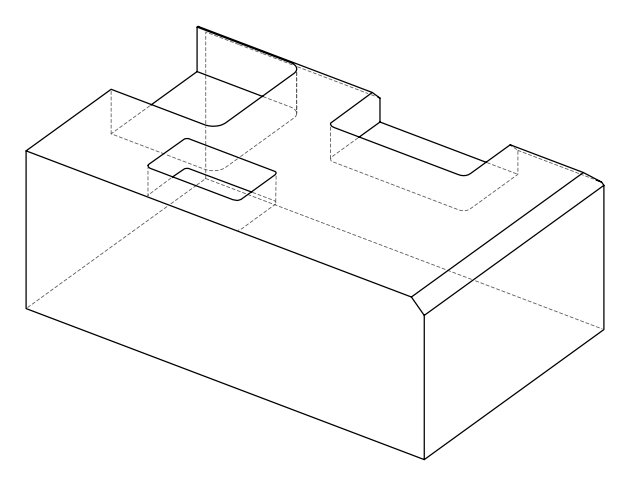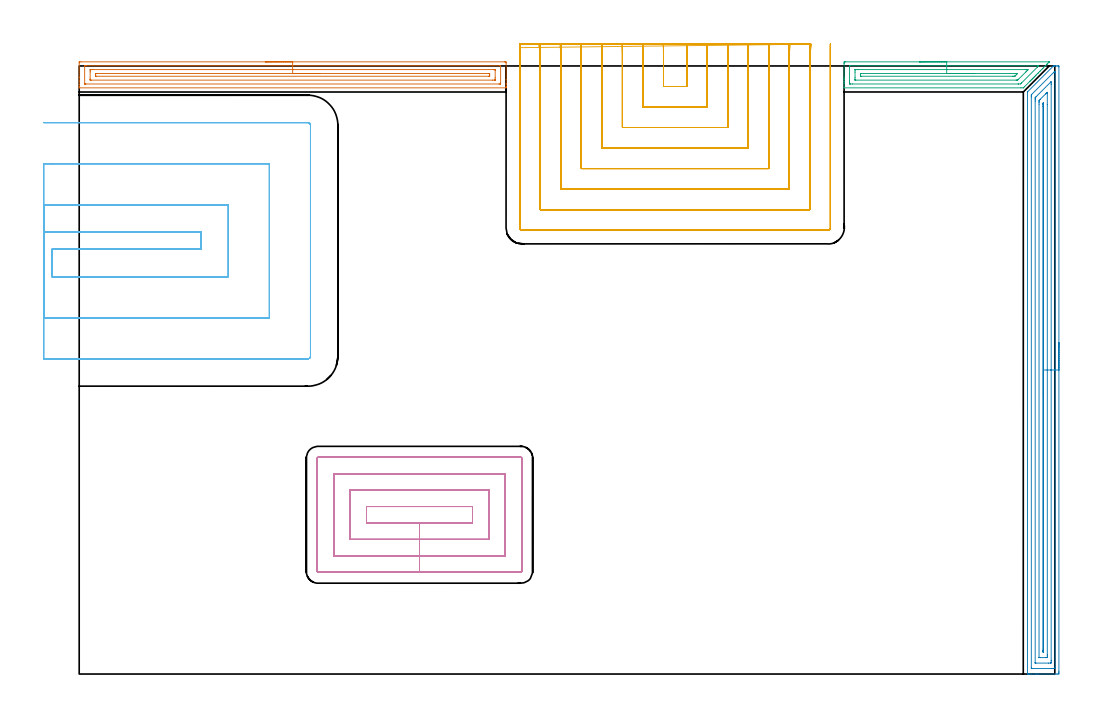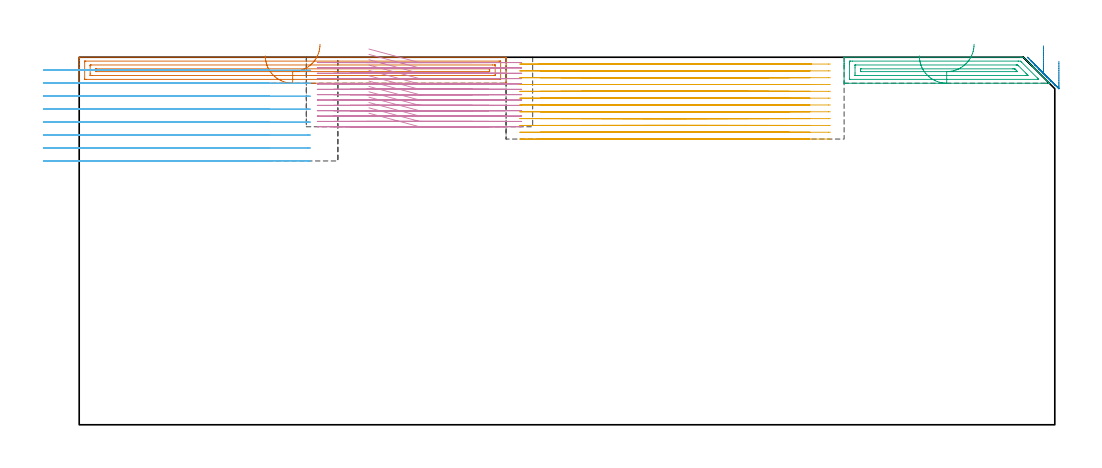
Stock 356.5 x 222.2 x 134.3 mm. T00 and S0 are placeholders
(PLAN: 6 operations, 3 tool changes, 100.8 min)
(1 AREA_MILL | FG_CHAMFER_SURFACE | UGT0205_001 | 5.19 min | 7296 mm3)
(2 AREA_MILL_1 | FG_CHAMFER_SURFACE_1 | UGT0205_001 | 8.9 min | 14692 mm3)
(3 AREA_MILL_2 | FG_CHAMFER_SURFACE_2 | UGT0205_001 | 2.45 min | 3356 mm3)
(4 MILL_RECTANGULAR_POCKET | POCKET_RECTANGULAR_STRAIGHT | NXT0201_009 | Follow Part, ap 2, ae 75% | 18.3 min | 104630 mm3)
(5 MILL_SLOT | SLOT_PARTIAL_RECTANGULAR | NXT0201_013 | Follow Part, ap 2.5, ae 75% | 49.46 min | 239103 mm3)
(6 MILL_SLOT_1 | SLOT_PARTIAL_RECTANGULAR_1 | UGT0201_094 | Follow Part, ap 5, ae 75% | 16.54 min | 378825 mm3)
(TOOL UGT0205_001 | Chamfer Mill 20 x 3 x 45 deg. | D20 FL50 Z2)
(TOOL NXT0201_009 | ENDMILL 8mm [2P460-0800-NA 1630] | D8 FL26 Z6)
(TOOL NXT0201_013 | ENDMILL 10mm | D10 FL30 Z4)
(TOOL UGT0201_094 | End mill 20 mm | D20 FL38 Z4)
(OP 1 AREA_MILL)
G17 G21 G94 G90
T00 M6
G54
G17 G0 G90 X68. Y223.7 S1061 M3
G43 Z144.3 H0
Z134.8
G94 G1 X68.038 Z133.928 F250.
X68.152 Z133.064
X68.341 Z132.212
X68.603 Z131.38
X68.937 Z130.574
X69.34 Z129.8
X69.809 Z129.064
X70.34 Z128.372
X70.929 Z127.729
X71.572 Z127.14
X72.264 Z126.608
X73. Z126.14
X73.774 Z125.737
X74.58 Z125.403
X75.412 Z125.141
X76.264 Z124.952
X77.128 Z124.838
X78. Z124.8
X155.367 Y223.699 Z124.801
X155.743 Y223.697 Z124.802
X155.99 Y223.693 Z124.805
X156. Y223.329 Z125.169
Y217.199 Z131.296
Y215.811 Z132.685
Y215.447 Z133.048
Y214.72 Z133.78
Y214.508 Z133.991
X155.997 Y214.352 Z134.141
X155.99 Y214.202 Z134.289
X155.814 Y214.2 Z134.3
X0.186
X0.01 Y214.202 Z134.289
X0.003 Y214.352 Z134.141
X0. Y214.509 Z133.991
Y214.72 Z133.78
Y215.447 Z133.048
Y216.687 Z131.81
Y218.074 Z130.421
Y223.329 Z125.169
X0.003 Y223.588 Z124.91
X0.01 Y223.692 Z124.806
X0.117 Y223.699 Z124.799
X0.633 Y223.7 Z124.8
X78.
Y222.286 Z126.214
X153.578
X153.75 Y222.285 Z126.215
X153.938 Y222.281 Z126.219
X153.979 Y222.279 Z126.221
X153.99 Y222.258 Z126.242
X153.994 Y222.223 Z126.277
X153.999 Y222.041 Z126.459
X154. Y215.91 Z132.59
X153.998 Y215.772 Z132.728
X153.994 Y215.663 Z132.837
X153.99 Y215.63 Z132.87
X153.98 Y215.621 Z132.879
X153.94 Y215.619 Z132.881
X153.578 Y215.615 Z132.885
X153.407 Y215.614 Z132.886
X2.422
X2.25 Y215.615 Z132.885
X2.062 Y215.619 Z132.881
X2.021 Y215.621 Z132.879
X2.01 Y215.642 Z132.858
X2.006 Y215.677 Z132.823
X2.001 Y215.859 Z132.641
X2. Y221.99 Z126.51
X2.002 Y222.128 Z126.372
X2.006 Y222.238 Z126.262
X2.01 Y222.27 Z126.23
X2.02 Y222.279 Z126.221
X2.06 Y222.281 Z126.219
X2.422 Y222.285 Z126.215
X2.593 Y222.286 Z126.214
X78.
Y220.872 Z127.628
X151.617 Y220.871 Z127.629
X151.789 Y220.869 Z127.631
X151.961 Y220.865 Z127.635
X151.991 Y220.857 Z127.643
X151.995 Y220.825 Z127.675
X151.998 Y220.77 Z127.73
X152. Y220.701 Z127.799
Y220.495 Z128.005
Y217.868 Z130.632
X151.998 Y217.199 Z131.301
X151.995 Y217.096 Z131.404
X151.99 Y217.046 Z131.454
X151.982 Y217.035 Z131.465
X151.959 Y217.032 Z131.468
X151.789 Y217.03 Z131.47
X151.069 Y217.028 Z131.472
X4.384 Y217.029 Z131.471
X4.211 Y217.031 Z131.469
X4.039 Y217.035 Z131.465
X4.009 Y217.043 Z131.457
X4.005 Y217.075 Z131.425
X4.002 Y217.13 Z131.37
X4. Y217.199 Z131.301
Y217.405 Z131.095
Y220.032 Z128.468
X4.002 Y220.701 Z127.799
X4.005 Y220.804 Z127.696
X4.01 Y220.854 Z127.646
X4.018 Y220.865 Z127.635
X4.041 Y220.868 Z127.632
X4.211 Y220.87 Z127.63
X4.931 Y220.872 Z127.628
X78.
Y219.457 Z129.043
X149.847
X149.904 Y219.456 Z129.044
X149.964 Y219.453 Z129.047
X149.982 Y219.451 Z129.049
X149.99 Y219.44 Z129.06
X149.993 Y219.387 Z129.113
X150. Y218.951 Z129.549
X149.996 Y218.512 Z129.988
X149.993 Y218.459 Z130.041
X149.99 Y218.451 Z130.049
X149.977 Y218.448 Z130.052
X149.935 Y218.445 Z130.055
X149.797 Y218.443 Z130.057
X149.624
X6.153
X6.096 Y218.444 Z130.056
X6.036 Y218.447 Z130.053
X6.018 Y218.449 Z130.051
X6.01 Y218.46 Z130.04
X6.008 Y218.513 Z129.987
X6. Y218.949 Z129.551
X6.004 Y219.388 Z129.112
X6.007 Y219.441 Z129.059
X6.01 Y219.45 Z129.051
X6.023 Y219.452 Z129.048
X6.065 Y219.455 Z129.045
X6.203 Y219.457 Z129.043
X6.376
X78.
X78.872 Z129.081
X79.737 Z129.195
X80.588 Z129.383
X81.42 Z129.646
X82.226 Z129.98
X83. Z130.382
X83.736 Z130.851
X84.428 Z131.382
X85.071 Z131.972
X85.66 Z132.615
X86.192 Z133.307
X86.66 Z134.043
X87.063 Z134.816
X87.397 Z135.622
X87.659 Z136.454
X87.848 Z137.306
X87.962 Z138.171
X88. Z139.043
G0 Z144.3
M5
M2
(OP 2 AREA_MILL_1)
G17 G21 G94 G90
T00 M6
G54
G17 G0 G90 X358. Y121.1 S1061 M3
G43 Z144.3 H0
Z132.8
G94 G1 Y121.062 Z131.928 F250.
Y120.948 Z131.063
Y120.759 Z130.212
Y120.497 Z129.38
Y120.163 Z128.574
Y119.76 Z127.8
Y119.292 Z127.064
Y118.76 Z126.372
Y118.171 Z125.729
Y117.528 Z125.14
Y116.836 Z124.608
Y116.1 Z124.14
Y115.326 Z123.737
Y114.52 Z123.403
Y113.688 Z123.141
Y112.836 Z122.952
Y111.972 Z122.838
Y111.1 Z122.8
Y1.016
X357.999 Y0.588 Z122.801
X357.995 Y0.13 Z122.803
X357.991 Y0.009 Z122.806
X357.542 Y0.005 Z123.255
X356.96 Y0. Z123.837
X350.486 Z130.308
X349.886 Z130.911
X349.604 Z131.193
X347.84 Z132.955
X347.276 Z133.523
X346.958 Z133.841
X346.792 Y0.001 Z134.007
X346.506 Y0.01 Z134.293
X346.5 Y0.143 Z134.3
Y212.699
X355.883 Y222.084 Z124.915
X355.934 Y222.136 Z124.86
X355.998 Y222.19 Z124.793
X356.057 Y222.199 Z124.735
X356.255 Y222.2 Z124.542
X356.342 Z124.456
X356.501 Z124.298
X356.977 Z123.822
X357.542 Z123.254
X357.823 Z122.973
X357.991 Y222.198 Z122.805
X357.996 Y222.057 Z122.804
X358. Y221.826 Z122.8
Y111.1
X356.586 Z124.214
Y2.371
X356.584 Y2.167 Z124.216
X356.582 Y2.065 Z124.218
X356.579 Y2.022 Z124.221
X356.511 Y2.01 Z124.289
X356.143 Y2.002 Z124.657
X355.778 Y2.001 Z125.022
X355.263 Y2. Z125.537
X348.206 Y2.001 Z132.594
X348.012 Y2.006 Z132.788
X347.921 Y2.01 Z132.879
X347.915 Y2.295 Z132.885
Y2.371
X347.914 Y210.917 Z132.886
X347.915 Y211.325 Z132.885
X347.918 Y211.529 Z132.882
X347.921 Y211.63 Z132.879
X347.93 Y211.668 Z132.87
X347.952 Y211.695 Z132.848
X348.059 Y211.808 Z132.741
X356.236 Y219.984 Z124.564
X356.374 Y220.118 Z124.426
X356.424 Y220.162 Z124.376
X356.47 Y220.19 Z124.33
X356.527 Y220.197 Z124.273
X356.548 Y220.198 Z124.252
X356.569 Y220.195 Z124.231
X356.578 Y220.191 Z124.222
X356.58 Y220.167 Z124.22
X356.585 Y219.904 Z124.215
X356.586 Y219.829 Z124.214
Y111.1
X355.172 Z125.628
X355.171 Y5.044 Z125.629
Y4.767
X355.166 Y4.153 Z125.634
X355.165 Y4.023 Z125.635
X355.04 Y4.008 Z125.76
X354.896 Y4.004 Z125.904
X354.165 Y4. Z126.635
X349.604 Y4.001 Z131.196
X349.453 Y4.005 Z131.347
X349.353 Y4.01 Z131.447
X349.334 Y4.016 Z131.466
X349.332 Y4.028 Z131.468
X349.33 Y4.06 Z131.47
X349.329 Y4.153 Z131.471
X349.328 Y209.413 Z131.472
X349.329 Y210.026 Z131.471
X349.331 Y210.302 Z131.469
X349.335 Y210.582 Z131.465
X349.345 Y210.634 Z131.455
X349.369 Y210.662 Z131.431
X349.431 Y210.728 Z131.369
X349.604 Y210.905 Z131.196
X354.965 Y216.264 Z125.835
X355.054 Y216.343 Z125.746
X355.165 Y216.421 Z125.635
X355.169 Y216.264 Z125.631
X355.17 Y216.134 Z125.63
X355.171 Y215.986 Z125.629
X355.172 Y215.373 Z125.628
Y111.1
X353.757 Z127.043
Y7.087
X353.756 Y6.827 Z127.044
X353.751 Y6.202 Z127.049
X353.739 Y6.01 Z127.061
X353.068 Y6. Z127.732
X351.304 Z129.496
X350.945 Y6.004 Z129.855
X350.766 Y6.008 Z130.034
X350.749 Y6.01 Z130.051
X350.747 Y6.022 Z130.053
X350.744 Y6.055 Z130.056
X350.743 Y6.102 Z130.057
Y208.243
X350.744 Y208.874 Z130.056
X350.746 Y209.135 Z130.054
X350.75 Y209.45 Z130.05
X350.758 Y209.597 Z130.042
X350.833 Y209.675 Z129.967
X351.175 Y210.026 Z129.625
X353.132 Y211.983 Z127.668
X353.491 Y212.336 Z127.309
X353.602 Y212.441 Z127.198
X353.751 Y212.577 Z127.049
X353.753 Y212.374 Z127.047
X353.756 Y212.068 Z127.044
X353.757 Y208.049 Z127.043
Y111.1
X352.343 Z128.457
Y8.421
X352.342 Y8.233 Z128.458
X352.339 Y8.107 Z128.461
X352.336 Y8.015 Z128.464
X352.324 Y8.01 Z128.476
X352.25 Y8.009 Z128.55
X352.171 Y8.01 Z128.629
X352.162 Y8.327 Z128.638
X352.158 Y8.515 Z128.642
X352.157 Y8.609 Z128.643
Y8.703
Y207.446
X352.158 Y208.243 Z128.642
X352.159 Y208.335 Z128.641
X352.164 Y208.431 Z128.636
X352.176 Y208.565 Z128.624
X352.25 Y208.645 Z128.55
X352.32 Y208.713 Z128.48
X352.335 Y208.726 Z128.465
X352.338 Y208.651 Z128.462
X352.341 Y208.526 Z128.459
X352.343 Y208.338 Z128.457
Y208.243
Y111.1
Y110.228 Z128.495
Y109.364 Z128.609
Y108.512 Z128.798
Y107.68 Z129.06
Y106.874 Z129.394
Y106.1 Z129.797
Y105.364 Z130.265
Y104.672 Z130.796
Y104.029 Z131.386
Y103.44 Z132.029
Y102.908 Z132.721
Y102.44 Z133.457
Y102.037 Z134.231
Y101.703 Z135.037
Y101.441 Z135.869
Y101.252 Z136.72
Y101.138 Z137.585
Y101.1 Z138.457
G0 Z144.3
M5
M2
(OP 3 AREA_MILL_2)
G17 G21 G94 G90
T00 M6
G54
G17 G0 G90 X307. Y223.7 S1061 M3
G43 Z144.3 H0
Z134.8
G94 G1 X307.038 Z133.928 F250.
X307.152 Z133.064
X307.341 Z132.212
X307.603 Z131.38
X307.937 Z130.574
X308.34 Z129.8
X308.808 Z129.064
X309.34 Z128.372
X309.929 Z127.729
X310.572 Z127.14
X311.264 Z126.609
X312. Z126.14
X312.774 Z125.737
X313.58 Z125.403
X314.412 Z125.141
X315.264 Z124.952
X316.128 Z124.838
X317. Z124.8
X354.329
X354.476 Y223.696 Z124.803
X354.483 Y223.695 Z124.804
X354.433 Y223.632 Z124.867
X353.852 Y223.052 Z125.448
X353.692 Y222.891 Z125.606
X353.634 Y222.833 Z125.665
X353.016 Y222.216 Z126.284
X352.817 Y222.015 Z126.481
X352.18 Y221.38 Z127.12
X351.941 Y221.139 Z127.357
X351.344 Y220.544 Z127.955
X351.261 Y220.46 Z128.039
X351.065 Y220.264 Z128.232
X350.509 Y219.708 Z128.791
X350.371 Y219.57 Z128.928
X350.19 Y219.388 Z129.108
X349.673 Y218.873 Z129.627
X349.481 Y218.68 Z129.818
X349.315 Y218.512 Z129.983
X349.151 Y218.35 Z130.148
X349.036 Y218.235 Z130.263
X348.877 Y218.074 Z130.421
X348.72 Y217.919 Z130.579
X348.591 Y217.79 Z130.708
X348.439 Y217.636 Z130.859
X348.289 Y217.488 Z131.01
X348.146 Y217.345 Z131.153
X348.001 Y217.199 Z131.297
X347.858 Y217.057 Z131.441
X347.701 Y216.9 Z131.598
X347.563 Y216.761 Z131.735
X347.427 Y216.626 Z131.872
X347.256 Y216.455 Z132.043
X345.373 Y214.571 Z133.926
X345.032 Y214.234 Z134.266
X345.001 Y214.207 Z134.293
X344.976 Y214.205 Z134.294
X344.142 Y214.2 Z134.3
X279.625
X279.51 Y214.203 Z134.289
X279.503 Y214.302 Z134.191
X279.5 Y214.408 Z134.091
Y215.832 Z132.667
Y216.323 Z132.173
Y216.568 Z131.929
Y217.199 Z131.298
Y217.444 Z131.054
Y218.074 Z130.42
Y223.013 Z125.483
X279.504 Y223.329 Z125.168
X279.51 Y223.692 Z124.805
X279.697 Y223.696 Z124.802
X280.07 Y223.7 Z124.8
X317.
Y222.286 Z126.214
X350.179 Y222.285 Z126.215
X350.371 Y222.283 Z126.217
X350.548 Y222.279 Z126.221
X350.613 Y222.274 Z126.226
X350.585 Y222.243 Z126.257
X350.45 Y222.102 Z126.398
X350.371 Y222.021 Z126.479
X350.147 Y221.797 Z126.703
X344.409 Y216.06 Z132.44
X344.142 Y215.795 Z132.705
X343.962 Y215.624 Z132.876
X343.252 Y215.616 Z132.884
X343.081 Y215.615 Z132.885
X282.569 Y215.614 Z132.886
X281.849 Y215.616 Z132.884
X281.676 Y215.617 Z132.883
X281.533 Y215.621 Z132.879
X281.51 Y215.667 Z132.833
X281.504 Y215.787 Z132.713
X281.501 Y216.323 Z132.177
X281.5 Y216.666 Z131.834
X281.501 Y221.92 Z126.58
X281.507 Y222.264 Z126.236
X281.51 Y222.28 Z126.22
X281.514 Y222.282 Z126.218
X281.534 Y222.284 Z126.216
X281.579 Y222.285 Z126.215
X281.669 Y222.286 Z126.214
X317.
Y220.872 Z127.628
X345.921 Y220.871 Z127.629
X346.643 Y220.867 Z127.633
X346.671 Y220.865 Z127.635
X346.7 Y220.811 Z127.689
X346.595 Y220.701 Z127.799
X346.263 Y220.365 Z128.135
X345.921 Y220.02 Z128.48
X343.252 Y217.351 Z131.149
X343.175 Y217.274 Z131.226
X343.096 Y217.199 Z131.301
X342.947 Y217.058 Z131.442
X342.911 Y217.035 Z131.465
X342.822 Y217.032 Z131.468
X342.707 Y217.03 Z131.47
X342.534 Y217.029 Z131.471
X342.362 Y217.028 Z131.472
X283.802 Y217.029 Z131.471
X283.629 Y217.03 Z131.47
X283.572 Y217.032 Z131.468
X283.528 Y217.035 Z131.465
X283.51 Y217.04 Z131.46
X283.507 Y217.072 Z131.428
X283.503 Y217.199 Z131.301
X283.5 Y217.325 Z131.175
Y218.074 Z130.426
Y219.953 Z128.547
X283.502 Y220.701 Z127.799
X283.504 Y220.824 Z127.676
X283.51 Y220.864 Z127.636
X283.544 Y220.866 Z127.634
X283.629 Y220.868 Z127.632
X284.346 Y220.871 Z127.629
X284.519
X317. Y220.872 Z127.628
Y219.457 Z129.043
X342.362
X342.737 Y219.456 Z129.044
X342.829 Y219.454 Z129.046
X342.881 Y219.451 Z129.049
X342.888 Y219.448 Z129.052
X342.879 Y219.435 Z129.065
X342.86 Y219.411 Z129.089
X342.823 Y219.372 Z129.128
X342.362 Y218.91 Z129.59
X341.938 Y218.492 Z130.008
X341.904 Y218.462 Z130.038
X341.886 Y218.45 Z130.05
X341.858 Y218.448 Z130.052
X341.73 Y218.445 Z130.055
X341.472 Y218.443 Z130.057
X341.098
X285.924
X285.603 Y218.445 Z130.055
X285.536 Y218.447 Z130.053
X285.513 Y218.449 Z130.051
X285.509 Y218.478 Z130.022
X285.505 Y218.554 Z129.946
X285.5 Y218.86 Z129.64
X285.501 Y218.95 Z129.55
X285.507 Y219.343 Z129.157
X285.51 Y219.439 Z129.061
X285.519 Y219.451 Z129.049
X285.55 Y219.453 Z129.047
X285.611 Y219.455 Z129.045
X285.784 Y219.457 Z129.043
X317.
X317.872 Z129.081
X318.736 Z129.195
X319.588 Z129.383
X320.42 Z129.646
X321.226 Z129.98
X322. Z130.382
X322.736 Z130.851
X323.428 Z131.382
X324.071 Z131.972
X324.66 Z132.615
X325.192 Z133.307
X325.66 Z134.043
X326.063 Z134.817
X326.397 Z135.622
X326.659 Z136.454
X326.848 Z137.306
X326.962 Z138.171
X327. Z139.043
G0 Z144.3
M5
M2
(OP 4 MILL_RECTANGULAR_POCKET)
G17 G21 G94 G90
T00 M6
G54
G17 G0 G90 X105.862 Y55.2 S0 M3
G43 Z144.3 H1
Z137.3
G94 G1 X124.35 Z132.346 F250.
X143.7 F500.
Y61.2
X105.
Y55.2
X124.35
Y49.2
X149.7
Y67.2
X99.
Y49.2
X124.35
Y43.2
X155.7
Y73.2
X93.
Y43.2
X124.35
Y37.2
X161.4
G3 X161.7 Y37.5 R0.3
G1 Y78.9
G3 X161.4 Y79.2 R0.3
G1 X87.3
G3 X87. Y78.9 R0.3
G1 Y37.5
G3 X87.3 Y37.2 R0.3
G1 X124.35
X125.35
G0 X105.862 Y55.2 Z135.346
G1 X124.35 Z130.392 F250.
X143.7 F500.
Y61.2
X105.
Y55.2
X124.35
Y49.2
X149.7
Y67.2
X99.
Y49.2
X124.35
Y43.2
X155.7
Y73.2
X93.
Y43.2
X124.35
Y37.2
X161.4
G3 X161.7 Y37.5 R0.3
G1 Y78.9
G3 X161.4 Y79.2 R0.3
G1 X87.3
G3 X87. Y78.9 R0.3
G1 Y37.5
G3 X87.3 Y37.2 R0.3
G1 X124.35
X125.35
G0 X105.862 Y55.2 Z133.392
G1 X124.35 Z128.438 F250.
X143.7 F500.
Y61.2
X105.
Y55.2
X124.35
Y49.2
X149.7
Y67.2
X99.
Y49.2
X124.35
Y43.2
X155.7
Y73.2
X93.
Y43.2
X124.35
Y37.2
X161.4
G3 X161.7 Y37.5 R0.3
G1 Y78.9
G3 X161.4 Y79.2 R0.3
G1 X87.3
G3 X87. Y78.9 R0.3
G1 Y37.5
G3 X87.3 Y37.2 R0.3
G1 X124.35
X125.35
G0 X105.862 Y55.2 Z131.438
G1 X124.35 Z126.485 F250.
X143.7 F500.
Y61.2
X105.
Y55.2
X124.35
Y49.2
X149.7
Y67.2
X99.
Y49.2
X124.35
Y43.2
X155.7
Y73.2
X93.
Y43.2
X124.35
Y37.2
X161.4
G3 X161.7 Y37.5 R0.3
G1 Y78.9
G3 X161.4 Y79.2 R0.3
G1 X87.3
G3 X87. Y78.9 R0.3
G1 Y37.5
G3 X87.3 Y37.2 R0.3
G1 X124.35
X125.35
G0 X105.862 Y55.2 Z129.485
G1 X124.35 Z124.531 F250.
X143.7 F500.
Y61.2
X105.
Y55.2
X124.35
Y49.2
X149.7
Y67.2
X99.
Y49.2
X124.35
Y43.2
X155.7
Y73.2
X93.
Y43.2
X124.35
Y37.2
X161.4
G3 X161.7 Y37.5 R0.3
G1 Y78.9
G3 X161.4 Y79.2 R0.3
G1 X87.3
G3 X87. Y78.9 R0.3
G1 Y37.5
G3 X87.3 Y37.2 R0.3
G1 X124.35
X125.35
G0 X105.862 Y55.2 Z127.531
G1 X124.35 Z122.577 F250.
X143.7 F500.
Y61.2
X105.
Y55.2
X124.35
Y49.2
X149.7
Y67.2
X99.
Y49.2
X124.35
Y43.2
X155.7
Y73.2
X93.
Y43.2
X124.35
Y37.2
X161.4
G3 X161.7 Y37.5 R0.3
G1 Y78.9
G3 X161.4 Y79.2 R0.3
G1 X87.3
G3 X87. Y78.9 R0.3
G1 Y37.5
G3 X87.3 Y37.2 R0.3
G1 X124.35
X125.35
G0 X105.862 Y55.2 Z125.577
G1 X124.35 Z120.623 F250.
X143.7 F500.
Y61.2
X105.
Y55.2
X124.35
Y49.2
X149.7
Y67.2
X99.
Y49.2
X124.35
Y43.2
X155.7
Y73.2
X93.
Y43.2
X124.35
Y37.2
X161.4
G3 X161.7 Y37.5 R0.3
G1 Y78.9
G3 X161.4 Y79.2 R0.3
G1 X87.3
G3 X87. Y78.9 R0.3
G1 Y37.5
G3 X87.3 Y37.2 R0.3
G1 X124.35
X125.35
G0 X105.862 Y55.2 Z123.623
G1 X124.35 Z118.669 F250.
X143.7 F500.
Y61.2
X105.
Y55.2
X124.35
Y49.2
X149.7
Y67.2
X99.
Y49.2
X124.35
Y43.2
X155.7
Y73.2
X93.
Y43.2
X124.35
Y37.2
X161.4
G3 X161.7 Y37.5 R0.3
G1 Y78.9
G3 X161.4 Y79.2 R0.3
G1 X87.3
G3 X87. Y78.9 R0.3
G1 Y37.5
G3 X87.3 Y37.2 R0.3
G1 X124.35
X125.35
G0 X105.862 Y55.2 Z121.669
G1 X124.35 Z116.715 F250.
X143.7 F500.
Y61.2
X105.
Y55.2
X124.35
Y49.2
X149.7
Y67.2
X99.
Y49.2
X124.35
Y43.2
X155.7
Y73.2
X93.
Y43.2
X124.35
Y37.2
X161.4
G3 X161.7 Y37.5 R0.3
G1 Y78.9
G3 X161.4 Y79.2 R0.3
G1 X87.3
G3 X87. Y78.9 R0.3
G1 Y37.5
G3 X87.3 Y37.2 R0.3
G1 X124.35
X125.35
G0 X105.862 Y55.2 Z119.715
G1 X124.35 Z114.762 F250.
X143.7 F500.
Y61.2
X105.
Y55.2
X124.35
Y49.2
X149.7
Y67.2
X99.
Y49.2
X124.35
Y43.2
X155.7
Y73.2
X93.
Y43.2
X124.35
Y37.2
X161.4
G3 X161.7 Y37.5 R0.3
G1 Y78.9
G3 X161.4 Y79.2 R0.3
G1 X87.3
G3 X87. Y78.9 R0.3
G1 Y37.5
G3 X87.3 Y37.2 R0.3
G1 X124.35
X125.35
G0 X105.862 Y55.2 Z117.762
G1 X124.35 Z112.808 F250.
X143.7 F500.
Y61.2
X105.
Y55.2
X124.35
Y49.2
X149.7
Y67.2
X99.
Y49.2
X124.35
Y43.2
X155.7
Y73.2
X93.
Y43.2
X124.35
Y37.2
X161.4
G3 X161.7 Y37.5 R0.3
G1 Y78.9
G3 X161.4 Y79.2 R0.3
G1 X87.3
G3 X87. Y78.9 R0.3
G1 Y37.5
G3 X87.3 Y37.2 R0.3
G1 X124.35
X125.35
G0 X105.862 Y55.2 Z115.808
G1 X124.35 Z110.854 F250.
X143.7 F500.
Y61.2
X105.
Y55.2
X124.35
Y49.2
X149.7
Y67.2
X99.
Y49.2
X124.35
Y43.2
X155.7
Y73.2
X93.
Y43.2
X124.35
Y37.2
X161.4
G3 X161.7 Y37.5 R0.3
G1 Y78.9
G3 X161.4 Y79.2 R0.3
G1 X87.3
G3 X87. Y78.9 R0.3
G1 Y37.5
G3 X87.3 Y37.2 R0.3
G1 X124.35
X125.35
G0 X105.862 Y55.2 Z113.854
G1 X124.35 Z108.9 F250.
X143.7 F500.
Y61.2
X105.
Y55.2
X124.35
Y49.2
X149.7
Y67.2
X99.
Y49.2
X124.35
Y43.2
X155.7
Y73.2
X93.
Y43.2
X124.35
Y37.2
X161.4
G3 X161.7 Y37.5 R0.3
G1 Y78.9
G3 X161.4 Y79.2 R0.3
G1 X87.3
G3 X87. Y78.9 R0.3
G1 Y37.5
G3 X87.3 Y37.2 R0.3
G1 X124.35
X125.35
G0 Z144.3
M5
M2
(OP 5 MILL_SLOT)
G17 G21 G94 G90
T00 M6
G54
G17 G0 G90 X213.408 Y230.199 S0 M3
G43 Z144.3 H0
Z131.808
G94 G1 X213.484 Y227.2 F250.
G2 X213.5 Y225.886 R52.5 F500.
G1 Y214.7
X222.
Y225.881
G2 X222.017 Y227.2 R52.5
G1 X222.092 Y230.199 F250.
X205.893
X205.981 Y227.2
G2 X206. Y225.886 R45. F500.
G1 Y207.2
X229.5
Y225.881
G2 X229.519 Y227.2 R45.
G1 X229.607 Y230.199 F250.
X198.372 Y230.198
X198.477 Y227.2
G2 X198.5 Y225.886 R37.5 F500.
G1 Y199.7
X237.
Y225.881
G2 X237.023 Y227.2 R37.5
G1 X237.129 Y230.198 F250.
X190.84 Y230.197
X190.971 Y227.2
G2 X191. Y225.886 R30. F500.
G1 Y192.2
X244.5
Y225.881
G2 X244.529 Y227.2 R30.
G1 X244.661 Y230.197 F250.
X183.286 Y230.195
X183.462 Y227.2
G2 X183.5 Y225.886 R22.5 F500.
G1 Y184.7
X252.
Y225.881
G2 X252.039 Y227.2 R22.5
G1 X252.214 Y230.195 F250.
X175.679 Y230.188
X175.942 Y227.2
G2 X176. Y225.886 R15. F500.
G1 Y177.2
X259.5
Y225.881
G2 X259.558 Y227.2 R15.
G1 X259.822 Y230.188 F250.
X167.858 Y230.154
X168.384 Y227.2
G2 X168.5 Y225.886 R7.5 F500.
G1 Y169.7
X267.
Y225.881
G2 X267.117 Y227.2 R7.5
G1 X267.644 Y230.153 F250.
X161. Y228.886
Y225.886
Y162.9 F500.
G3 X161.7 Y162.2 R0.7
G1 X273.8
G3 X274.5 Y162.9 R0.7
G1 Y225.881
Y228.881 F250.
G0 X213.496 Y230.2 Z129.317
G1 X213.5 Y227.2
Y227.133 F500.
Y214.7
X222.
Y227.128
Y227.2
X222.004 Y230.2 F250.
X205.995
X206. Y227.2
Y227.133 F500.
Y207.2
X229.5
Y227.128
Y227.2
X229.505 Y230.2 F250.
X198.495
X198.5 Y227.2
Y227.133 F500.
Y199.7
X237.
Y227.128
Y227.2
X237.006 Y230.2 F250.
X190.993
X191. Y227.2
Y227.133 F500.
Y192.2
X244.5
Y227.128
Y227.2
X244.507 Y230.2 F250.
X183.491
X183.5 Y227.2
Y227.133 F500.
Y184.7
X252.
Y227.128
Y227.2
X252.01 Y230.2 F250.
X175.986
X176. Y227.2
Y227.133 F500.
Y177.2
X259.5
Y227.128
Y227.2
X259.515 Y230.2 F250.
X168.473
X168.5 Y227.2
Y227.133 F500.
Y169.7
X267.
Y227.128
Y227.2
X267.029 Y230.2 F250.
X161. Y230.133
Y227.133
Y162.9 F500.
G3 X161.7 Y162.2 R0.7
G1 X273.8
G3 X274.5 Y162.9 R0.7
G1 Y227.128
Y230.128 F250.
G0 X213.5 Y230.2 Z126.825
G1 Y227.2
Y214.7 F500.
X222.
Y227.2
Y230.2 F250.
X206.
Y227.2
Y207.2 F500.
X229.5
Y227.2
Y230.2 F250.
X198.5
Y227.2
Y199.7 F500.
X237.
Y227.2
Y230.2 F250.
X191.
Y227.2
Y192.2 F500.
X244.5
Y227.2
Y230.2 F250.
X183.5
Y227.2
Y184.7 F500.
X252.
Y227.2
Y230.2 F250.
X176.
Y227.2
Y177.2 F500.
X259.5
Y227.2
Y230.2 F250.
X168.5
Y227.2
Y169.7 F500.
X267.
Y227.2
Y230.2 F250.
X161.
Y227.2
Y162.9 F500.
G3 X161.7 Y162.2 R0.7
G1 X273.8
G3 X274.5 Y162.9 R0.7
G1 Y227.2
Y230.2 F250.
G0 X213.5 Z124.333
G1 Y227.2
Y214.7 F500.
X222.
Y227.2
Y230.2 F250.
X206.
Y227.2
Y207.2 F500.
X229.5
Y227.2
Y230.2 F250.
X198.5
Y227.2
Y199.7 F500.
X237.
Y227.2
Y230.2 F250.
X191.
Y227.2
Y192.2 F500.
X244.5
Y227.2
Y230.2 F250.
X183.5
Y227.2
Y184.7 F500.
X252.
Y227.2
Y230.2 F250.
X176.
Y227.2
Y177.2 F500.
X259.5
Y227.2
Y230.2 F250.
X168.5
Y227.2
Y169.7 F500.
X267.
Y227.2
Y230.2 F250.
X161.
Y227.2
Y162.9 F500.
G3 X161.7 Y162.2 R0.7
G1 X273.8
G3 X274.5 Y162.9 R0.7
G1 Y227.2
Y230.2 F250.
G0 X213.5 Z121.842
G1 Y227.2
Y214.7 F500.
X222.
Y227.2
Y230.2 F250.
X206.
Y227.2
Y207.2 F500.
X229.5
Y227.2
Y230.2 F250.
X198.5
Y227.2
Y199.7 F500.
X237.
Y227.2
Y230.2 F250.
X191.
Y227.2
Y192.2 F500.
X244.5
Y227.2
Y230.2 F250.
X183.5
Y227.2
Y184.7 F500.
X252.
Y227.2
Y230.2 F250.
X176.
Y227.2
Y177.2 F500.
X259.5
Y227.2
Y230.2 F250.
X168.5
Y227.2
Y169.7 F500.
X267.
Y227.2
Y230.2 F250.
X161.
Y227.2
Y162.9 F500.
G3 X161.7 Y162.2 R0.7
G1 X273.8
G3 X274.5 Y162.9 R0.7
G1 Y227.2
Y230.2 F250.
G0 X213.5 Z119.35
G1 Y227.2
Y214.7 F500.
X222.
Y227.2
Y230.2 F250.
X206.
Y227.2
Y207.2 F500.
X229.5
Y227.2
Y230.2 F250.
X198.5
Y227.2
Y199.7 F500.
X237.
Y227.2
Y230.2 F250.
X191.
Y227.2
Y192.2 F500.
X244.5
Y227.2
Y230.2 F250.
X183.5
Y227.2
Y184.7 F500.
X252.
Y227.2
Y230.2 F250.
X176.
Y227.2
Y177.2 F500.
X259.5
Y227.2
Y230.2 F250.
X168.5
Y227.2
Y169.7 F500.
X267.
Y227.2
Y230.2 F250.
X161.
Y227.2
Y162.9 F500.
G3 X161.7 Y162.2 R0.7
G1 X273.8
G3 X274.5 Y162.9 R0.7
G1 Y227.2
Y230.2 F250.
G0 X213.5 Z116.858
G1 Y227.2
Y214.7 F500.
X222.
Y227.2
Y230.2 F250.
X206.
Y227.2
Y207.2 F500.
X229.5
Y227.2
Y230.2 F250.
X198.5
Y227.2
Y199.7 F500.
X237.
Y227.2
Y230.2 F250.
X191.
Y227.2
Y192.2 F500.
X244.5
Y227.2
Y230.2 F250.
X183.5
Y227.2
Y184.7 F500.
X252.
Y227.2
Y230.2 F250.
X176.
Y227.2
Y177.2 F500.
X259.5
Y227.2
Y230.2 F250.
X168.5
Y227.2
Y169.7 F500.
X267.
Y227.2
Y230.2 F250.
X161.
Y227.2
Y162.9 F500.
G3 X161.7 Y162.2 R0.7
G1 X273.8
G3 X274.5 Y162.9 R0.7
G1 Y227.2
Y230.2 F250.
G0 X213.5 Z114.367
G1 Y227.2
Y214.7 F500.
X222.
Y227.2
Y230.2 F250.
X206.
Y227.2
Y207.2 F500.
X229.5
Y227.2
Y230.2 F250.
X198.5
Y227.2
Y199.7 F500.
X237.
Y227.2
Y230.2 F250.
X191.
Y227.2
Y192.2 F500.
X244.5
Y227.2
Y230.2 F250.
X183.5
Y227.2
Y184.7 F500.
X252.
Y227.2
Y230.2 F250.
X176.
Y227.2
Y177.2 F500.
X259.5
Y227.2
Y230.2 F250.
X168.5
Y227.2
Y169.7 F500.
X267.
Y227.2
Y230.2 F250.
X161.
Y227.2
Y162.9 F500.
G3 X161.7 Y162.2 R0.7
G1 X273.8
G3 X274.5 Y162.9 R0.7
G1 Y227.2
Y230.2 F250.
G0 X213.5 Z111.875
G1 Y227.2
Y214.7 F500.
X222.
Y227.2
Y230.2 F250.
X206.
Y227.2
Y207.2 F500.
X229.5
Y227.2
Y230.2 F250.
X198.5
Y227.2
Y199.7 F500.
X237.
Y227.2
Y230.2 F250.
X191.
Y227.2
Y192.2 F500.
X244.5
Y227.2
Y230.2 F250.
X183.5
Y227.2
Y184.7 F500.
X252.
Y227.2
Y230.2 F250.
X176.
Y227.2
Y177.2 F500.
X259.5
Y227.2
Y230.2 F250.
X168.5
Y227.2
Y169.7 F500.
X267.
Y227.2
Y230.2 F250.
X161.
Y227.2
Y162.9 F500.
G3 X161.7 Y162.2 R0.7
G1 X273.8
G3 X274.5 Y162.9 R0.7
G1 Y227.2
Y230.2 F250.
G0 X213.5 Z109.383
G1 Y227.2
Y214.7 F500.
X222.
Y227.2
Y230.2 F250.
X206.
Y227.2
Y207.2 F500.
X229.5
Y227.2
Y230.2 F250.
X198.5
Y227.2
Y199.7 F500.
X237.
Y227.2
Y230.2 F250.
X191.
Y227.2
Y192.2 F500.
X244.5
Y227.2
Y230.2 F250.
X183.5
Y227.2
Y184.7 F500.
X252.
Y227.2
Y230.2 F250.
X176.
Y227.2
Y177.2 F500.
X259.5
Y227.2
Y230.2 F250.
X168.5
Y227.2
Y169.7 F500.
X267.
Y227.2
Y230.2 F250.
X161.
Y227.2
Y162.9 F500.
G3 X161.7 Y162.2 R0.7
G1 X273.8
G3 X274.5 Y162.9 R0.7
G1 Y227.2
Y230.2 F250.
G0 X213.5 Z106.892
G1 Y227.2
Y214.7 F500.
X222.
Y227.2
Y230.2 F250.
X206.
Y227.2
Y207.2 F500.
X229.5
Y227.2
Y230.2 F250.
X198.5
Y227.2
Y199.7 F500.
X237.
Y227.2
Y230.2 F250.
X191.
Y227.2
Y192.2 F500.
X244.5
Y227.2
Y230.2 F250.
X183.5
Y227.2
Y184.7 F500.
X252.
Y227.2
Y230.2 F250.
X176.
Y227.2
Y177.2 F500.
X259.5
Y227.2
Y230.2 F250.
X168.5
Y227.2
Y169.7 F500.
X267.
Y227.2
Y230.2 F250.
X161.
Y227.2
Y162.9 F500.
G3 X161.7 Y162.2 R0.7
G1 X273.8
G3 X274.5 Y162.9 R0.7
G1 Y227.2
Y230.2 F250.
G0 X213.5 Z104.4
G1 Y227.2
Y214.7 F500.
X222.
Y227.2
Y230.2 F250.
X206.
Y227.2
Y207.2 F500.
X229.5
Y227.2
Y230.2 F250.
X198.5
Y227.2
Y199.7 F500.
X237.
Y227.2
Y230.2 F250.
X191.
Y227.2
Y192.2 F500.
X244.5
Y227.2
Y230.2 F250.
X183.5
Y227.2
Y184.7 F500.
X252.
Y227.2
Y230.2 F250.
X176.
Y227.2
Y177.2 F500.
X259.5
Y227.2
Y230.2 F250.
X168.5
Y227.2
Y169.7 F500.
X267.
Y227.2
Y230.2 F250.
X161.
Y227.2
Y162.9 F500.
G3 X161.7 Y162.2 R0.7
G1 X273.8
G3 X274.5 Y162.9 R0.7
G1 Y227.2
Y230.2 F250.
G0 Z144.3
M5
M2
(OP 6 MILL_SLOT_1)
G17 G21 G94 G90
T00 M6
G54
G17 G0 G90 X-13. Y161.5 S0 M3
G43 Z144.3 H0
Z129.562
G94 G1 X-10. F250.
X44.5 F500.
Y155.2
X-10.
Y145.2
X54.5
Y171.5
X-10.
X-13. F250.
Y130.2
X-10.
X69.5 F500.
Y186.5
X-10.
X-13. F250.
Y115.2
X-10.
X83.6 F500.
G3 X84.5 Y116.1 R0.9
G1 Y200.6
G3 X83.6 Y201.5 R0.9
G1 X-10.
X-13. F250.
G0 Y161.5 Z124.825
G1 X-10.
X44.5 F500.
Y155.2
X-10.
Y145.2
X54.5
Y171.5
X-10.
X-13. F250.
Y130.2
X-10.
X69.5 F500.
Y186.5
X-10.
X-13. F250.
Y115.2
X-10.
X83.6 F500.
G3 X84.5 Y116.1 R0.9
G1 Y200.6
G3 X83.6 Y201.5 R0.9
G1 X-10.
X-13. F250.
G0 Y161.5 Z120.087
G1 X-10.
X44.5 F500.
Y155.2
X-10.
Y145.2
X54.5
Y171.5
X-10.
X-13. F250.
Y130.2
X-10.
X69.5 F500.
Y186.5
X-10.
X-13. F250.
Y115.2
X-10.
X83.6 F500.
G3 X84.5 Y116.1 R0.9
G1 Y200.6
G3 X83.6 Y201.5 R0.9
G1 X-10.
X-13. F250.
G0 Y161.5 Z115.35
G1 X-10.
X44.5 F500.
Y155.2
X-10.
Y145.2
X54.5
Y171.5
X-10.
X-13. F250.
Y130.2
X-10.
X69.5 F500.
Y186.5
X-10.
X-13. F250.
Y115.2
X-10.
X83.6 F500.
G3 X84.5 Y116.1 R0.9
G1 Y200.6
G3 X83.6 Y201.5 R0.9
G1 X-10.
X-13. F250.
G0 Y161.5 Z110.612
G1 X-10.
X44.5 F500.
Y155.2
X-10.
Y145.2
X54.5
Y171.5
X-10.
X-13. F250.
Y130.2
X-10.
X69.5 F500.
Y186.5
X-10.
X-13. F250.
Y115.2
X-10.
X83.6 F500.
G3 X84.5 Y116.1 R0.9
G1 Y200.6
G3 X83.6 Y201.5 R0.9
G1 X-10.
X-13. F250.
G0 Y161.5 Z105.875
G1 X-10.
X44.5 F500.
Y155.2
X-10.
Y145.2
X54.5
Y171.5
X-10.
X-13. F250.
Y130.2
X-10.
X69.5 F500.
Y186.5
X-10.
X-13. F250.
Y115.2
X-10.
X83.6 F500.
G3 X84.5 Y116.1 R0.9
G1 Y200.6
G3 X83.6 Y201.5 R0.9
G1 X-10.
X-13. F250.
G0 Y161.5 Z101.137
G1 X-10.
X44.5 F500.
Y155.2
X-10.
Y145.2
X54.5
Y171.5
X-10.
X-13. F250.
Y130.2
X-10.
X69.5 F500.
Y186.5
X-10.
X-13. F250.
Y115.2
X-10.
X83.6 F500.
G3 X84.5 Y116.1 R0.9
G1 Y200.6
G3 X83.6 Y201.5 R0.9
G1 X-10.
X-13. F250.
G0 Y161.5 Z96.4
G1 X-10.
X44.5 F500.
Y155.2
X-10.
Y145.2
X54.5
Y171.5
X-10.
X-13. F250.
Y130.2
X-10.
X69.5 F500.
Y186.5
X-10.
X-13. F250.
Y115.2
X-10.
X83.6 F500.
G3 X84.5 Y116.1 R0.9
G1 Y200.6
G3 X83.6 Y201.5 R0.9
G1 X-10.
X-13. F250.
G0 Z144.3
M5
M2
